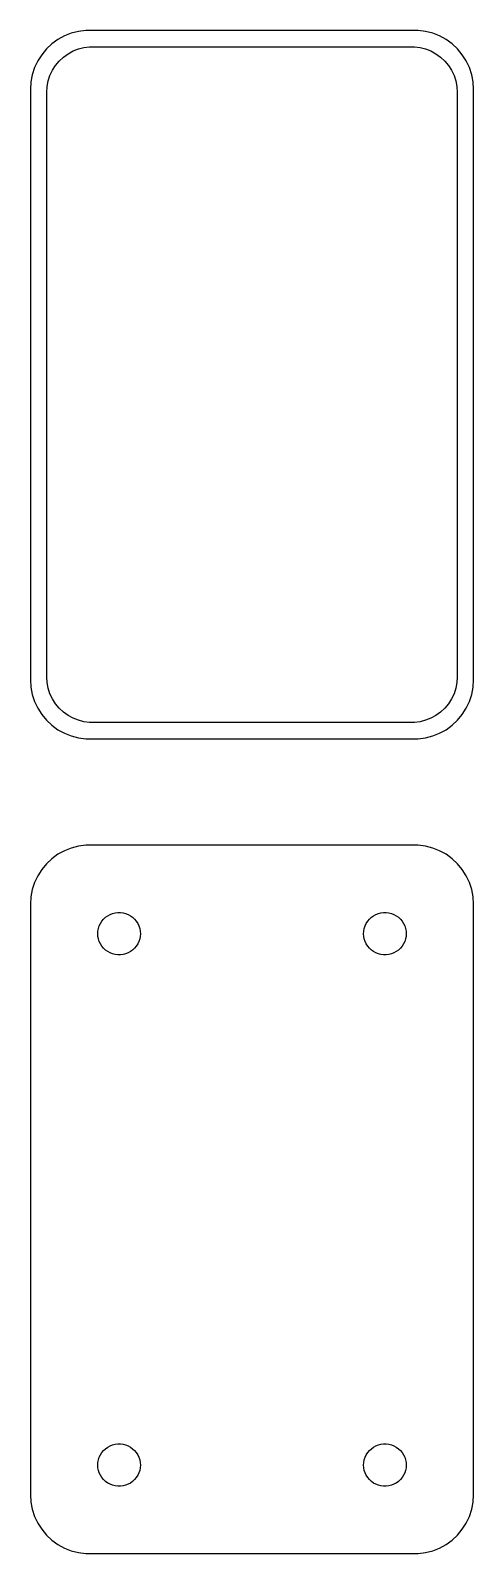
# Model space of a CAD drawing. Header units: metres. Extents: x -19 to 19, y 39 to 168.
import ezdxf

# ---------------------------------------------------------------- set-up
doc = ezdxf.new("R2010")
doc.units = ezdxf.units.M

msp = doc.modelspace()

# ---------------------------------------------------------------- linework, layer by layer
for p, q in [((-15.2951, 167.755), (-15.8789, 167.524)), ((-14.6869, 167.911), (-15.2951, 167.755)), ((-14.0639, 167.99), (-14.6869, 167.911)), ((14.0639, 167.99), (-14.0639, 167.99)), ((14.6869, 167.911), (14.0639, 167.99)), ((15.2951, 167.755), (14.6869, 167.911)), ((15.8789, 167.524), (15.2951, 167.755)), ((-17.3948, 166.423), (-17.7951, 165.939)), ((-16.9371, 166.853), (-17.3948, 166.423)), ((-16.4291, 167.222), (-16.9371, 166.853)), ((-15.8789, 167.524), (-16.4291, 167.222)), ((-15.1475, 166.251), (-14.6957, 166.43)), ((-14.6957, 166.43), (-14.2251, 166.551)), ((-14.2251, 166.551), (-13.743, 166.612)), ((-13.743, 166.612), (13.743, 166.612)), ((13.743, 166.612), (14.2251, 166.551)), ((14.2251, 166.551), (14.6957, 166.43)), ((14.6957, 166.43), (15.1475, 166.251)), ((16.4291, 167.222), (15.8789, 167.524)), ((16.9371, 166.853), (16.4291, 167.222)), ((17.3948, 166.423), (16.9371, 166.853)), ((17.7951, 165.939), (17.3948, 166.423)), ((-18.1315, 165.409), (-18.3989, 164.841)), ((-17.7951, 165.939), (-18.1315, 165.409)), ((-16.6305, 165.024), (-16.3207, 165.399)), ((-16.3207, 165.399), (-15.9665, 165.731)), ((-15.9665, 165.731), (-15.5734, 166.017)), ((-15.5734, 166.017), (-15.1475, 166.251)), ((15.1475, 166.251), (15.5734, 166.017)), ((15.5734, 166.017), (15.9665, 165.731)), ((15.9665, 165.731), (16.3207, 165.399)), ((16.3207, 165.399), (16.6305, 165.024)), ((18.1315, 165.409), (17.7951, 165.939)), ((18.3989, 164.841), (18.1315, 165.409)), ((-18.5929, 164.243), (-18.7106, 163.627)), ((-18.3989, 164.841), (-18.5929, 164.243)), ((-17.2479, 163.712), (-17.0977, 164.174)), ((-17.0977, 164.174), (-16.8908, 164.614)), ((-16.8908, 164.614), (-16.6305, 165.024)), ((16.6305, 165.024), (16.8908, 164.614)), ((16.8908, 164.614), (17.0977, 164.174)), ((17.0977, 164.174), (17.2479, 163.712)), ((18.5929, 164.243), (18.3989, 164.841)), ((18.7106, 163.627), (18.5929, 164.243)), ((-18.7106, 163.627), (-18.75, 163)), ((-18.75, 163), (-18.75, 113)), ((-17.3695, 162.75), (-17.339, 163.235)), ((-17.3695, 113.25), (-17.3695, 162.75)), ((-17.339, 163.235), (-17.2479, 163.712)), ((17.2479, 163.712), (17.339, 163.235)), ((17.339, 163.235), (17.3695, 162.75)), ((17.3695, 162.75), (17.3695, 113.25)), ((18.75, 163), (18.7106, 163.627)), ((18.75, 113), (18.75, 163)), ((-18.75, 113), (-18.7106, 112.373)), ((-18.7106, 112.373), (-18.5929, 111.757)), ((-17.339, 112.765), (-17.3695, 113.25)), ((-17.2479, 112.288), (-17.339, 112.765)), ((-17.0977, 111.826), (-17.2479, 112.288)), ((17.2479, 112.288), (17.0977, 111.826)), ((17.339, 112.765), (17.2479, 112.288)), ((17.3695, 113.25), (17.339, 112.765)), ((18.5929, 111.757), (18.7106, 112.373)), ((18.7106, 112.373), (18.75, 113)), ((-18.5929, 111.757), (-18.3989, 111.159)), ((-18.3989, 111.159), (-18.1315, 110.591)), ((-16.8908, 111.386), (-17.0977, 111.826)), ((-16.6305, 110.976), (-16.8908, 111.386)), ((-16.3207, 110.601), (-16.6305, 110.976)), ((16.6305, 110.976), (16.3207, 110.601)), ((16.8908, 111.386), (16.6305, 110.976)), ((17.0977, 111.826), (16.8908, 111.386)), ((18.1315, 110.591), (18.3989, 111.159)), ((18.3989, 111.159), (18.5929, 111.757)), ((-18.1315, 110.591), (-17.7951, 110.061)), ((-17.7951, 110.061), (-17.3948, 109.577)), ((-15.9665, 110.269), (-16.3207, 110.601)), ((-15.5734, 109.983), (-15.9665, 110.269)), ((-15.1475, 109.749), (-15.5734, 109.983)), ((-14.6957, 109.57), (-15.1475, 109.749)), ((15.1475, 109.749), (14.6957, 109.57)), ((15.5734, 109.983), (15.1475, 109.749)), ((15.9665, 110.269), (15.5734, 109.983)), ((16.3207, 110.601), (15.9665, 110.269)), ((17.3948, 109.577), (17.7951, 110.061)), ((17.7951, 110.061), (18.1315, 110.591)), ((-17.3948, 109.577), (-16.9371, 109.147)), ((-16.9371, 109.147), (-16.4291, 108.778)), ((-16.4291, 108.778), (-15.8789, 108.476)), ((-15.8789, 108.476), (-15.2951, 108.245)), ((-14.2251, 109.449), (-14.6957, 109.57)), ((-13.743, 109.388), (-14.2251, 109.449)), ((13.743, 109.388), (-13.743, 109.388)), ((14.2251, 109.449), (13.743, 109.388)), ((14.6957, 109.57), (14.2251, 109.449)), ((15.2951, 108.245), (15.8789, 108.476)), ((15.8789, 108.476), (16.4291, 108.778)), ((16.4291, 108.778), (16.9371, 109.147)), ((16.9371, 109.147), (17.3948, 109.577)), ((-15.2951, 108.245), (-14.6869, 108.089)), ((-14.6869, 108.089), (-14.0639, 108.01)), ((-14.0639, 108.01), (14.0639, 108.01)), ((14.0639, 108.01), (14.6869, 108.089)), ((14.6869, 108.089), (15.2951, 108.245)), ((-16.4291, 98.2216), (-16.9371, 97.8526)), ((-15.8789, 98.5241), (-16.4291, 98.2216)), ((-15.2951, 98.7553), (-15.8789, 98.5241)), ((-14.6869, 98.9114), (-15.2951, 98.7553)), ((-14.0639, 98.9901), (-14.6869, 98.9114)), ((14.0639, 98.9901), (-14.0639, 98.9901)), ((14.6869, 98.9114), (14.0639, 98.9901)), ((15.2951, 98.7553), (14.6869, 98.9114)), ((15.8789, 98.5241), (15.2951, 98.7553)), ((16.4291, 98.2216), (15.8789, 98.5241)), ((16.9371, 97.8526), (16.4291, 98.2216)), ((-17.7951, 96.9389), (-18.1315, 96.4088)), ((-17.3948, 97.4227), (-17.7951, 96.9389)), ((-16.9371, 97.8526), (-17.3948, 97.4227)), ((17.3948, 97.4227), (16.9371, 97.8526)), ((17.7951, 96.9389), (17.3948, 97.4227)), ((18.1315, 96.4088), (17.7951, 96.9389)), ((-18.3989, 95.8406), (-18.5929, 95.2434)), ((-18.1315, 96.4088), (-18.3989, 95.8406)), ((18.3989, 95.8406), (18.1315, 96.4088)), ((18.5929, 95.2434), (18.3989, 95.8406)), ((-18.7106, 94.6267), (-18.75, 94)), ((-18.5929, 95.2434), (-18.7106, 94.6267)), ((18.7106, 94.6267), (18.5929, 95.2434)), ((18.75, 94), (18.7106, 94.6267)), ((-18.75, 94), (-18.75, 44)), ((-12.5621, 92.7322), (-12.3974, 92.8869)), ((-12.3974, 92.8869), (-12.2145, 93.0198)), ((-12.2145, 93.0198), (-12.0164, 93.1287)), ((-12.0164, 93.1287), (-11.8062, 93.2119)), ((-11.8062, 93.2119), (-11.5873, 93.2681)), ((-11.5873, 93.2681), (-11.363, 93.2964)), ((-11.363, 93.2964), (-11.137, 93.2964)), ((-11.137, 93.2964), (-10.9127, 93.2681)), ((-10.9127, 93.2681), (-10.6938, 93.2119)), ((-10.6938, 93.2119), (-10.4836, 93.1287)), ((-10.4836, 93.1287), (-10.2855, 93.0198)), ((-10.2855, 93.0198), (-10.1026, 92.8869)), ((-10.1026, 92.8869), (-9.93785, 92.7322)), ((9.93785, 92.7322), (10.1026, 92.8869)), ((10.1026, 92.8869), (10.2855, 93.0198)), ((10.2855, 93.0198), (10.4836, 93.1287)), ((10.4836, 93.1287), (10.6938, 93.2119)), ((10.6938, 93.2119), (10.9127, 93.2681)), ((10.9127, 93.2681), (11.137, 93.2964)), ((11.137, 93.2964), (11.363, 93.2964)), ((11.363, 93.2964), (11.5873, 93.2681)), ((11.5873, 93.2681), (11.8062, 93.2119)), ((11.8062, 93.2119), (12.0164, 93.1287)), ((12.0164, 93.1287), (12.2145, 93.0198)), ((12.2145, 93.0198), (12.3974, 92.8869)), ((12.3974, 92.8869), (12.5621, 92.7322)), ((18.75, 44), (18.75, 94)), ((-13.05, 91.5), (-13.0358, 91.7256)), ((-13.0358, 91.7256), (-12.9934, 91.9476)), ((-12.9934, 91.9476), (-12.9236, 92.1626)), ((-12.9236, 92.1626), (-12.8273, 92.3672)), ((-12.8273, 92.3672), (-12.7062, 92.558)), ((-12.7062, 92.558), (-12.5621, 92.7322)), ((-9.93785, 92.7322), (-9.79376, 92.558)), ((-9.79376, 92.558), (-9.67264, 92.3672)), ((-9.67264, 92.3672), (-9.5764, 92.1626)), ((-9.5764, 92.1626), (-9.50655, 91.9476)), ((-9.50655, 91.9476), (-9.46419, 91.7256)), ((-9.46419, 91.7256), (-9.45, 91.5)), ((9.45, 91.5), (9.46419, 91.7256)), ((9.46419, 91.7256), (9.50655, 91.9476)), ((9.50655, 91.9476), (9.5764, 92.1626)), ((9.5764, 92.1626), (9.67264, 92.3672)), ((9.67264, 92.3672), (9.79376, 92.558)), ((9.79376, 92.558), (9.93785, 92.7322)), ((12.5621, 92.7322), (12.7062, 92.558)), ((12.7062, 92.558), (12.8273, 92.3672)), ((12.8273, 92.3672), (12.9236, 92.1626)), ((12.9236, 92.1626), (12.9934, 91.9476)), ((12.9934, 91.9476), (13.0358, 91.7256)), ((13.0358, 91.7256), (13.05, 91.5)), ((-13.0358, 91.2744), (-13.05, 91.5)), ((-12.9934, 91.0524), (-13.0358, 91.2744)), ((-12.9236, 90.8374), (-12.9934, 91.0524)), ((-12.8273, 90.6328), (-12.9236, 90.8374)), ((-12.7062, 90.442), (-12.8273, 90.6328)), ((-12.5621, 90.2678), (-12.7062, 90.442)), ((-9.79376, 90.442), (-9.93785, 90.2678)), ((-9.67264, 90.6328), (-9.79376, 90.442)), ((-9.5764, 90.8374), (-9.67264, 90.6328)), ((-9.50655, 91.0524), (-9.5764, 90.8374)), ((-9.46419, 91.2744), (-9.50655, 91.0524)), ((-9.45, 91.5), (-9.46419, 91.2744)), ((9.46419, 91.2744), (9.45, 91.5)), ((9.50655, 91.0524), (9.46419, 91.2744)), ((9.5764, 90.8374), (9.50655, 91.0524)), ((9.67264, 90.6328), (9.5764, 90.8374)), ((9.79376, 90.442), (9.67264, 90.6328)), ((9.93785, 90.2678), (9.79376, 90.442)), ((12.7062, 90.442), (12.5621, 90.2678)), ((12.8273, 90.6328), (12.7062, 90.442)), ((12.9236, 90.8374), (12.8273, 90.6328)), ((12.9934, 91.0524), (12.9236, 90.8374)), ((13.0358, 91.2744), (12.9934, 91.0524)), ((13.05, 91.5), (13.0358, 91.2744)), ((-12.3974, 90.1131), (-12.5621, 90.2678)), ((-12.2145, 89.9802), (-12.3974, 90.1131)), ((-12.0164, 89.8713), (-12.2145, 89.9802)), ((-11.8062, 89.7881), (-12.0164, 89.8713)), ((-11.5873, 89.7319), (-11.8062, 89.7881)), ((-11.363, 89.7036), (-11.5873, 89.7319)), ((-11.137, 89.7036), (-11.363, 89.7036)), ((-10.9127, 89.7319), (-11.137, 89.7036)), ((-10.6938, 89.7881), (-10.9127, 89.7319)), ((-10.4836, 89.8713), (-10.6938, 89.7881)), ((-10.2855, 89.9802), (-10.4836, 89.8713)), ((-10.1026, 90.1131), (-10.2855, 89.9802)), ((-9.93785, 90.2678), (-10.1026, 90.1131)), ((10.1026, 90.1131), (9.93785, 90.2678)), ((10.2855, 89.9802), (10.1026, 90.1131)), ((10.4836, 89.8713), (10.2855, 89.9802)), ((10.6938, 89.7881), (10.4836, 89.8713)), ((10.9127, 89.7319), (10.6938, 89.7881)), ((11.137, 89.7036), (10.9127, 89.7319)), ((11.363, 89.7036), (11.137, 89.7036)), ((11.5873, 89.7319), (11.363, 89.7036)), ((11.8062, 89.7881), (11.5873, 89.7319)), ((12.0164, 89.8713), (11.8062, 89.7881)), ((12.2145, 89.9802), (12.0164, 89.8713)), ((12.3974, 90.1131), (12.2145, 89.9802)), ((12.5621, 90.2678), (12.3974, 90.1131)), ((-12.7062, 47.558), (-12.5621, 47.7322)), ((-12.5621, 47.7322), (-12.3974, 47.8869)), ((-12.3974, 47.8869), (-12.2145, 48.0198)), ((-12.2145, 48.0198), (-12.0164, 48.1287)), ((-12.0164, 48.1287), (-11.8062, 48.2119)), ((-11.8062, 48.2119), (-11.5873, 48.2681)), ((-11.5873, 48.2681), (-11.363, 48.2964)), ((-11.363, 48.2964), (-11.137, 48.2964)), ((-11.137, 48.2964), (-10.9127, 48.2681)), ((-10.9127, 48.2681), (-10.6938, 48.2119)), ((-10.6938, 48.2119), (-10.4836, 48.1287)), ((-10.4836, 48.1287), (-10.2855, 48.0198)), ((-10.2855, 48.0198), (-10.1026, 47.8869)), ((-10.1026, 47.8869), (-9.93785, 47.7322)), ((-9.93785, 47.7322), (-9.79376, 47.558)), ((9.79376, 47.558), (9.93785, 47.7322)), ((9.93785, 47.7322), (10.1026, 47.8869)), ((10.1026, 47.8869), (10.2855, 48.0198)), ((10.2855, 48.0198), (10.4836, 48.1287)), ((10.4836, 48.1287), (10.6938, 48.2119)), ((10.6938, 48.2119), (10.9127, 48.2681)), ((10.9127, 48.2681), (11.137, 48.2964)), ((11.137, 48.2964), (11.363, 48.2964)), ((11.363, 48.2964), (11.5873, 48.2681)), ((11.5873, 48.2681), (11.8062, 48.2119)), ((11.8062, 48.2119), (12.0164, 48.1287)), ((12.0164, 48.1287), (12.2145, 48.0198)), ((12.2145, 48.0198), (12.3974, 47.8869)), ((12.3974, 47.8869), (12.5621, 47.7322)), ((12.5621, 47.7322), (12.7062, 47.558)), ((-13.05, 46.5), (-13.0358, 46.7256)), ((-13.0358, 46.2744), (-13.05, 46.5)), ((-13.0358, 46.7256), (-12.9934, 46.9476)), ((-12.9934, 46.9476), (-12.9236, 47.1626)), ((-12.9236, 47.1626), (-12.8273, 47.3672)), ((-12.8273, 47.3672), (-12.7062, 47.558)), ((-9.79376, 47.558), (-9.67264, 47.3672)), ((-9.67264, 47.3672), (-9.5764, 47.1626)), ((-9.5764, 47.1626), (-9.50655, 46.9476)), ((-9.50655, 46.9476), (-9.46419, 46.7256)), ((-9.46419, 46.7256), (-9.45, 46.5)), ((-9.45, 46.5), (-9.46419, 46.2744)), ((9.45, 46.5), (9.46419, 46.7256)), ((9.46419, 46.2744), (9.45, 46.5)), ((9.46419, 46.7256), (9.50655, 46.9476)), ((9.50655, 46.9476), (9.5764, 47.1626)), ((9.5764, 47.1626), (9.67264, 47.3672)), ((9.67264, 47.3672), (9.79376, 47.558)), ((12.7062, 47.558), (12.8273, 47.3672)), ((12.8273, 47.3672), (12.9236, 47.1626)), ((12.9236, 47.1626), (12.9934, 46.9476)), ((12.9934, 46.9476), (13.0358, 46.7256)), ((13.0358, 46.7256), (13.05, 46.5)), ((13.05, 46.5), (13.0358, 46.2744)), ((-12.9934, 46.0524), (-13.0358, 46.2744)), ((-12.9236, 45.8374), (-12.9934, 46.0524)), ((-12.8273, 45.6328), (-12.9236, 45.8374)), ((-12.7062, 45.442), (-12.8273, 45.6328)), ((-12.5621, 45.2678), (-12.7062, 45.442)), ((-12.3974, 45.1131), (-12.5621, 45.2678)), ((-9.93785, 45.2678), (-10.1026, 45.1131)), ((-9.79376, 45.442), (-9.93785, 45.2678)), ((-9.67264, 45.6328), (-9.79376, 45.442)), ((-9.5764, 45.8374), (-9.67264, 45.6328)), ((-9.50655, 46.0524), (-9.5764, 45.8374)), ((-9.46419, 46.2744), (-9.50655, 46.0524)), ((9.50655, 46.0524), (9.46419, 46.2744)), ((9.5764, 45.8374), (9.50655, 46.0524)), ((9.67264, 45.6328), (9.5764, 45.8374)), ((9.79376, 45.442), (9.67264, 45.6328)), ((9.93785, 45.2678), (9.79376, 45.442)), ((10.1026, 45.1131), (9.93785, 45.2678)), ((12.5621, 45.2678), (12.3974, 45.1131)), ((12.7062, 45.442), (12.5621, 45.2678)), ((12.8273, 45.6328), (12.7062, 45.442)), ((12.9236, 45.8374), (12.8273, 45.6328)), ((12.9934, 46.0524), (12.9236, 45.8374)), ((13.0358, 46.2744), (12.9934, 46.0524)), ((-18.75, 44), (-18.7106, 43.3733)), ((-12.2145, 44.9802), (-12.3974, 45.1131)), ((-12.0164, 44.8713), (-12.2145, 44.9802)), ((-11.8062, 44.7881), (-12.0164, 44.8713)), ((-11.5873, 44.7319), (-11.8062, 44.7881)), ((-11.363, 44.7036), (-11.5873, 44.7319)), ((-11.137, 44.7036), (-11.363, 44.7036)), ((-10.9127, 44.7319), (-11.137, 44.7036)), ((-10.6938, 44.7881), (-10.9127, 44.7319)), ((-10.4836, 44.8713), (-10.6938, 44.7881)), ((-10.2855, 44.9802), (-10.4836, 44.8713)), ((-10.1026, 45.1131), (-10.2855, 44.9802)), ((10.2855, 44.9802), (10.1026, 45.1131)), ((10.4836, 44.8713), (10.2855, 44.9802)), ((10.6938, 44.7881), (10.4836, 44.8713)), ((10.9127, 44.7319), (10.6938, 44.7881)), ((11.137, 44.7036), (10.9127, 44.7319)), ((11.363, 44.7036), (11.137, 44.7036)), ((11.5873, 44.7319), (11.363, 44.7036)), ((11.8062, 44.7881), (11.5873, 44.7319)), ((12.0164, 44.8713), (11.8062, 44.7881)), ((12.2145, 44.9802), (12.0164, 44.8713)), ((12.3974, 45.1131), (12.2145, 44.9802)), ((18.7106, 43.3733), (18.75, 44)), ((-18.7106, 43.3733), (-18.5929, 42.7566)), ((-18.5929, 42.7566), (-18.3989, 42.1594)), ((18.3989, 42.1594), (18.5929, 42.7566)), ((18.5929, 42.7566), (18.7106, 43.3733)), ((-18.3989, 42.1594), (-18.1315, 41.5912)), ((-18.1315, 41.5912), (-17.7951, 41.0611)), ((17.7951, 41.0611), (18.1315, 41.5912)), ((18.1315, 41.5912), (18.3989, 42.1594)), ((-17.7951, 41.0611), (-17.3948, 40.5773)), ((-17.3948, 40.5773), (-16.9371, 40.1474)), ((-16.9371, 40.1474), (-16.4291, 39.7784)), ((16.4291, 39.7784), (16.9371, 40.1474)), ((16.9371, 40.1474), (17.3948, 40.5773)), ((17.3948, 40.5773), (17.7951, 41.0611)), ((-16.4291, 39.7784), (-15.8789, 39.4759)), ((-15.8789, 39.4759), (-15.2951, 39.2447)), ((-15.2951, 39.2447), (-14.6869, 39.0886)), ((-14.6869, 39.0886), (-14.0639, 39.0099)), ((-14.0639, 39.0099), (14.0639, 39.0099)), ((14.0639, 39.0099), (14.6869, 39.0886)), ((14.6869, 39.0886), (15.2951, 39.2447)), ((15.2951, 39.2447), (15.8789, 39.4759)), ((15.8789, 39.4759), (16.4291, 39.7784))]:
    msp.add_line(p, q)

doc.saveas('drawing.dxf')
